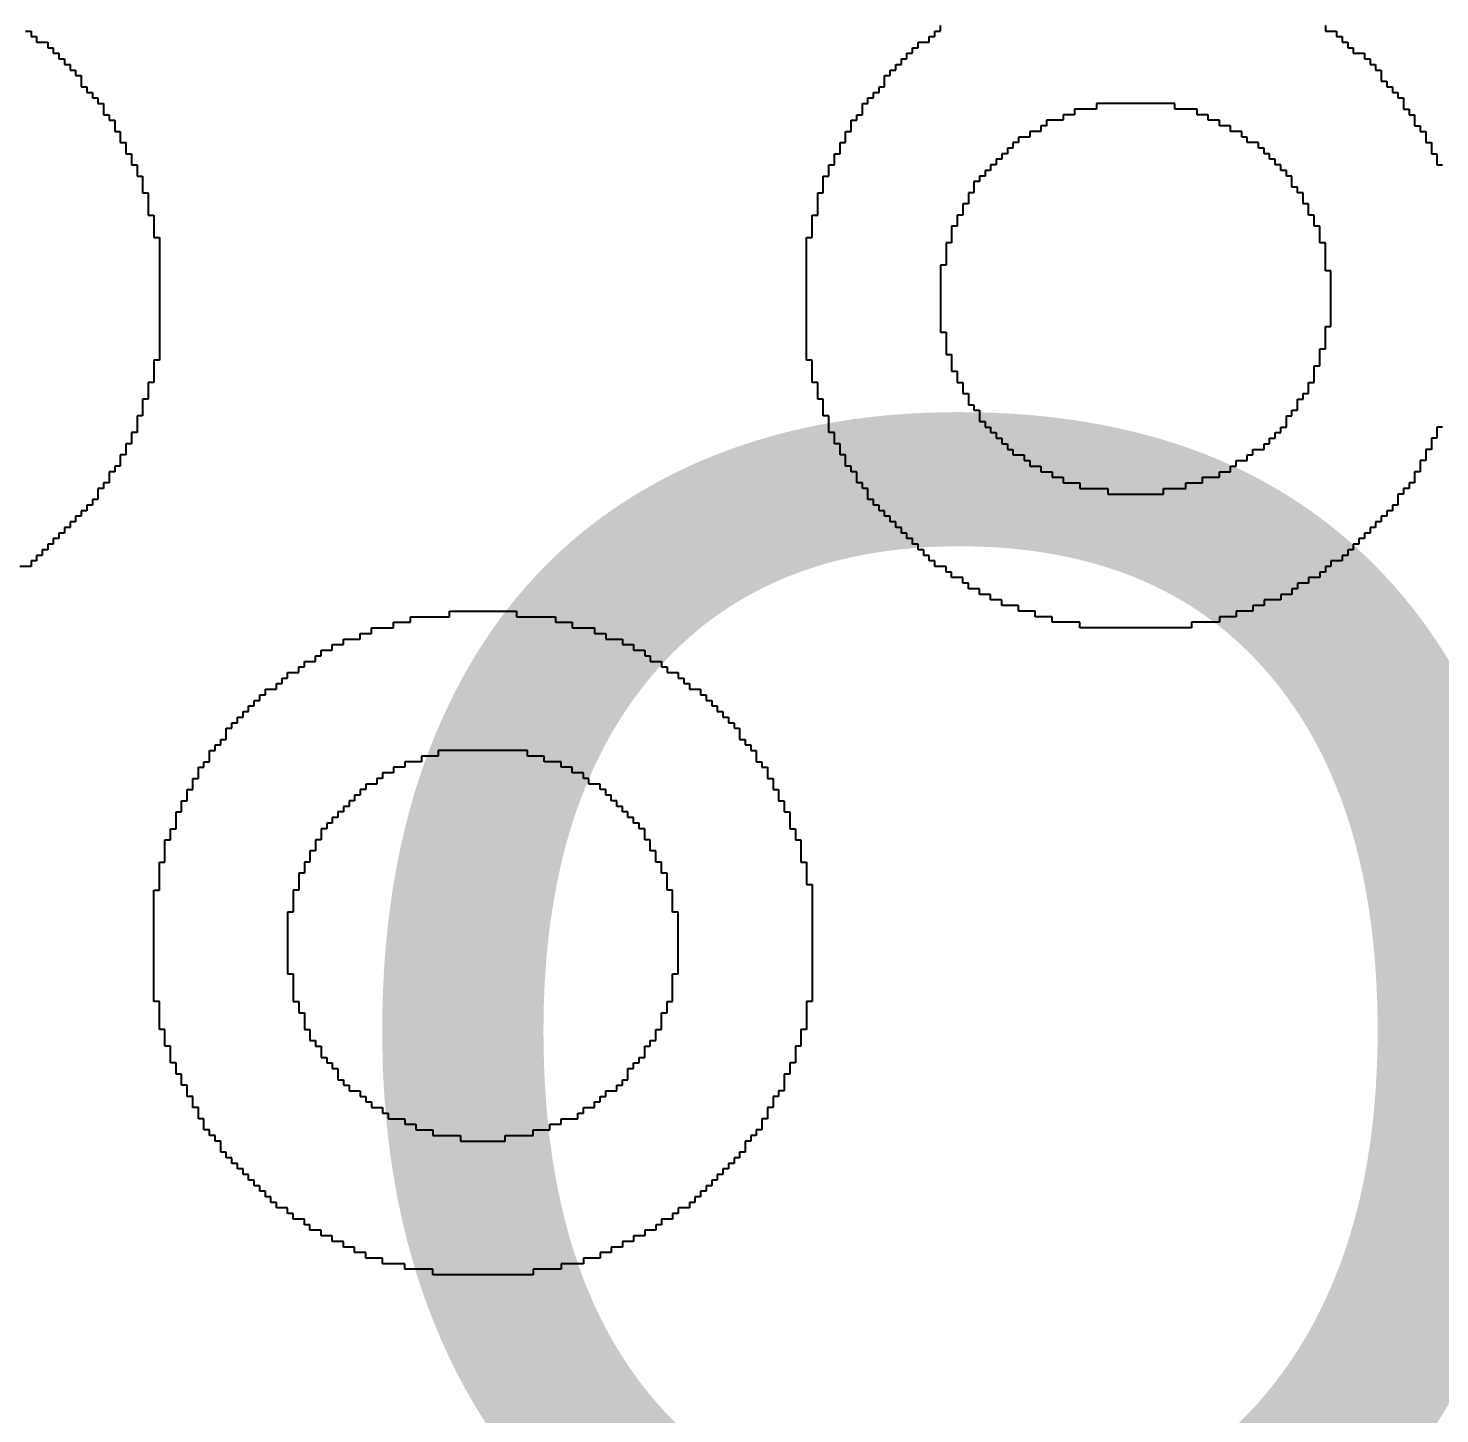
# Model space of a CAD drawing. Header units: millimetres. Extents: x -0.27 to 4.7, y -0.39 to 2.83.
# Drawn here: x 2.25 to 2.29425, y 1.20616 to 1.2496 of the extents above; entities that cross this region are included whole.
import ezdxf

# ---------------------------------------------------------------- set-up
doc = ezdxf.new("R2010")
doc.units = ezdxf.units.MM
doc.header["$MEASUREMENT"] = 0
doc.layers.add('BottomOverlay', color=54, linetype='Continuous')
doc.layers.add('TopOverlay', color=2, linetype='Continuous')
doc.styles.add('Arial', font='', dxfattribs={"height": 0.2})
doc.styles.get('Arial').set_extended_font_data('Arial')

msp = doc.modelspace()

# ---------------------------------------------------------------- linework, layer by layer
at = {"layer": 'TopOverlay'}
for p, q in [((2.278593, 1.249516), (2.278593, 1.249691)), ((2.290662, 1.249691), (2.290662, 1.249516)), ((2.249909, 1.249516), (2.250084, 1.249516)), ((2.250084, 1.249516), (2.250084, 1.249342)), ((2.250084, 1.249342), (2.250259, 1.249342)), ((2.250259, 1.249342), (2.250259, 1.249167)), ((2.278243, 1.249167), (2.278243, 1.249342)), ((2.278243, 1.249342), (2.278418, 1.249342)), ((2.278418, 1.249342), (2.278418, 1.249516)), ((2.278418, 1.249516), (2.278593, 1.249516)), ((2.290662, 1.249516), (2.291011, 1.249516)), ((2.291011, 1.249516), (2.291011, 1.249342)), ((2.291011, 1.249342), (2.291186, 1.249342)), ((2.291186, 1.249342), (2.291186, 1.249167)), ((2.250259, 1.249167), (2.250608, 1.249167)), ((2.250608, 1.249167), (2.250608, 1.248992)), ((2.250608, 1.248992), (2.250783, 1.248992)), ((2.250783, 1.248992), (2.250783, 1.248817)), ((2.250783, 1.248817), (2.250958, 1.248817)), ((2.250958, 1.248817), (2.250958, 1.248642)), ((2.277544, 1.248642), (2.277544, 1.248817)), ((2.277544, 1.248817), (2.277719, 1.248817)), ((2.277719, 1.248817), (2.277719, 1.248992)), ((2.277719, 1.248992), (2.277893, 1.248992)), ((2.277893, 1.248992), (2.277893, 1.249167)), ((2.277893, 1.249167), (2.278243, 1.249167)), ((2.291186, 1.249167), (2.291361, 1.249167)), ((2.291361, 1.249167), (2.291361, 1.248992)), ((2.291361, 1.248992), (2.291536, 1.248992)), ((2.291536, 1.248992), (2.291536, 1.248817)), ((2.291536, 1.248817), (2.291886, 1.248817)), ((2.291886, 1.248817), (2.291886, 1.248642)), ((2.250958, 1.248642), (2.251133, 1.248642)), ((2.251133, 1.248642), (2.251133, 1.248467)), ((2.251133, 1.248467), (2.251308, 1.248467)), ((2.251308, 1.248467), (2.251308, 1.248292)), ((2.277194, 1.248292), (2.277194, 1.248467)), ((2.277194, 1.248467), (2.277369, 1.248467)), ((2.277369, 1.248467), (2.277369, 1.248642)), ((2.277369, 1.248642), (2.277544, 1.248642)), ((2.291886, 1.248642), (2.292061, 1.248642)), ((2.292061, 1.248642), (2.292061, 1.248467)), ((2.292061, 1.248467), (2.292236, 1.248467)), ((2.292236, 1.248467), (2.292236, 1.248292)), ((2.251308, 1.248292), (2.251483, 1.248292)), ((2.251483, 1.248292), (2.251483, 1.248117)), ((2.251483, 1.248117), (2.251658, 1.248117)), ((2.251658, 1.248117), (2.251658, 1.247767)), ((2.276844, 1.247767), (2.276844, 1.248117)), ((2.276844, 1.248117), (2.277019, 1.248117)), ((2.277019, 1.248117), (2.277019, 1.248292)), ((2.277019, 1.248292), (2.277194, 1.248292)), ((2.292236, 1.248292), (2.29241, 1.248292)), ((2.29241, 1.248292), (2.29241, 1.247942)), ((2.29241, 1.247942), (2.292585, 1.247942)), ((2.292585, 1.247942), (2.292585, 1.247767)), ((2.251658, 1.247767), (2.251833, 1.247767)), ((2.251833, 1.247767), (2.251833, 1.247593)), ((2.251833, 1.247593), (2.252008, 1.247593)), ((2.252008, 1.247593), (2.252008, 1.247418)), ((2.276494, 1.247418), (2.276494, 1.247593)), ((2.276494, 1.247593), (2.276669, 1.247593)), ((2.276669, 1.247593), (2.276669, 1.247767)), ((2.276669, 1.247767), (2.276844, 1.247767)), ((2.292585, 1.247767), (2.29276, 1.247767)), ((2.29276, 1.247767), (2.29276, 1.247593)), ((2.29276, 1.247593), (2.292935, 1.247593)), ((2.292935, 1.247593), (2.292935, 1.247418)), ((2.252008, 1.247418), (2.252183, 1.247418)), ((2.252183, 1.247418), (2.252183, 1.247243)), ((2.252183, 1.247243), (2.252358, 1.247243)), ((2.252358, 1.247243), (2.252358, 1.246893)), ((2.276145, 1.246893), (2.276145, 1.247243)), ((2.276145, 1.247243), (2.276319, 1.247243)), ((2.276319, 1.247243), (2.276319, 1.247418)), ((2.276319, 1.247418), (2.276494, 1.247418)), ((2.28349, 1.247068), (2.282791, 1.247068)), ((2.282791, 1.247068), (2.282791, 1.246893)), ((2.285939, 1.247243), (2.28349, 1.247243)), ((2.28349, 1.247243), (2.28349, 1.247068)), ((2.285939, 1.247068), (2.285939, 1.247243)), ((2.286639, 1.247068), (2.285939, 1.247068)), ((2.286639, 1.246893), (2.286639, 1.247068)), ((2.292935, 1.247418), (2.29311, 1.247418)), ((2.29311, 1.247418), (2.29311, 1.247068)), ((2.29311, 1.247068), (2.293285, 1.247068)), ((2.293285, 1.247068), (2.293285, 1.246893)), ((2.252358, 1.246893), (2.252532, 1.246893)), ((2.252532, 1.246893), (2.252532, 1.246718)), ((2.252532, 1.246718), (2.252707, 1.246718)), ((2.252707, 1.246718), (2.252707, 1.246368)), ((2.275795, 1.246368), (2.275795, 1.246718)), ((2.275795, 1.246718), (2.27597, 1.246718)), ((2.27597, 1.246718), (2.27597, 1.246893)), ((2.27597, 1.246893), (2.276145, 1.246893)), ((2.281916, 1.246543), (2.281741, 1.246543)), ((2.281741, 1.246543), (2.281741, 1.246368)), ((2.282441, 1.246718), (2.281916, 1.246718)), ((2.281916, 1.246718), (2.281916, 1.246543)), ((2.282791, 1.246893), (2.282441, 1.246893)), ((2.282441, 1.246893), (2.282441, 1.246718)), ((2.286989, 1.246893), (2.286639, 1.246893)), ((2.286989, 1.246718), (2.286989, 1.246893)), ((2.287338, 1.246718), (2.286989, 1.246718)), ((2.287338, 1.246543), (2.287338, 1.246718)), ((2.287688, 1.246543), (2.287338, 1.246543)), ((2.287688, 1.246368), (2.287688, 1.246543)), ((2.293285, 1.246893), (2.29346, 1.246893)), ((2.29346, 1.246893), (2.29346, 1.246543)), ((2.29346, 1.246543), (2.293635, 1.246543)), ((2.293635, 1.246543), (2.293635, 1.246368)), ((2.252707, 1.246368), (2.252882, 1.246368)), ((2.252882, 1.246368), (2.252882, 1.246018)), ((2.27562, 1.246018), (2.27562, 1.246368)), ((2.27562, 1.246368), (2.275795, 1.246368)), ((2.281392, 1.246193), (2.281042, 1.246193)), ((2.281042, 1.246193), (2.281042, 1.246018)), ((2.281741, 1.246368), (2.281392, 1.246368)), ((2.281392, 1.246368), (2.281392, 1.246193)), ((2.288038, 1.246368), (2.287688, 1.246368)), ((2.288038, 1.246193), (2.288038, 1.246368)), ((2.288213, 1.246193), (2.288038, 1.246193)), ((2.288213, 1.246018), (2.288213, 1.246193)), ((2.293635, 1.246368), (2.29381, 1.246368)), ((2.29381, 1.246368), (2.29381, 1.246018)), ((2.252882, 1.246018), (2.253057, 1.246018)), ((2.253057, 1.246018), (2.253057, 1.245669)), ((2.253057, 1.245669), (2.253232, 1.245669)), ((2.253232, 1.245669), (2.253232, 1.245319)), ((2.27527, 1.245319), (2.27527, 1.245669)), ((2.27527, 1.245669), (2.275445, 1.245669)), ((2.275445, 1.245669), (2.275445, 1.246018)), ((2.275445, 1.246018), (2.27562, 1.246018)), ((2.280692, 1.245669), (2.280517, 1.245669)), ((2.280517, 1.245669), (2.280517, 1.245494)), ((2.280867, 1.245844), (2.280692, 1.245844)), ((2.280692, 1.245844), (2.280692, 1.245669)), ((2.281042, 1.246018), (2.280867, 1.246018)), ((2.280867, 1.246018), (2.280867, 1.245844)), ((2.288563, 1.246018), (2.288213, 1.246018)), ((2.288563, 1.245844), (2.288563, 1.246018)), ((2.288737, 1.245844), (2.288563, 1.245844)), ((2.288737, 1.245669), (2.288737, 1.245844)), ((2.288912, 1.245669), (2.288737, 1.245669)), ((2.288912, 1.245494), (2.288912, 1.245669)), ((2.29381, 1.246018), (2.293985, 1.246018)), ((2.293985, 1.246018), (2.293985, 1.245669)), ((2.293985, 1.245669), (2.29416, 1.245669)), ((2.29416, 1.245669), (2.29416, 1.245319)), ((2.253232, 1.245319), (2.253407, 1.245319)), ((2.253407, 1.245319), (2.253407, 1.244969)), ((2.275095, 1.244969), (2.275095, 1.245319)), ((2.275095, 1.245319), (2.27527, 1.245319)), ((2.280342, 1.245319), (2.280167, 1.245319)), ((2.280167, 1.245319), (2.280167, 1.245144)), ((2.280517, 1.245494), (2.280342, 1.245494)), ((2.280342, 1.245494), (2.280342, 1.245319)), ((2.289087, 1.245494), (2.288912, 1.245494)), ((2.289087, 1.245319), (2.289087, 1.245494)), ((2.289262, 1.245319), (2.289087, 1.245319)), ((2.289262, 1.245144), (2.289262, 1.245319)), ((2.29416, 1.245319), (2.294335, 1.245319)), ((2.253407, 1.244969), (2.253582, 1.244969)), ((2.253582, 1.244969), (2.253582, 1.244444)), ((2.27492, 1.244444), (2.27492, 1.244969)), ((2.27492, 1.244969), (2.275095, 1.244969)), ((2.279817, 1.244794), (2.279643, 1.244794)), ((2.279643, 1.244794), (2.279643, 1.244444)), ((2.279992, 1.244969), (2.279817, 1.244969)), ((2.279817, 1.244969), (2.279817, 1.244794)), ((2.280167, 1.245144), (2.279992, 1.245144)), ((2.279992, 1.245144), (2.279992, 1.244969)), ((2.289437, 1.245144), (2.289262, 1.245144)), ((2.289437, 1.244969), (2.289437, 1.245144)), ((2.289612, 1.244969), (2.289437, 1.244969)), ((2.289612, 1.244619), (2.289612, 1.244969)), ((2.253582, 1.244444), (2.253757, 1.244444)), ((2.253757, 1.244444), (2.253757, 1.243745)), ((2.274745, 1.243745), (2.274745, 1.244444)), ((2.274745, 1.244444), (2.27492, 1.244444)), ((2.279643, 1.244444), (2.279468, 1.244444)), ((2.279468, 1.244444), (2.279468, 1.244095)), ((2.289787, 1.244619), (2.289612, 1.244619)), ((2.289787, 1.244444), (2.289787, 1.244619)), ((2.289962, 1.244444), (2.289787, 1.244444)), ((2.289962, 1.244095), (2.289962, 1.244444)), ((2.279468, 1.244095), (2.279293, 1.244095)), ((2.279293, 1.244095), (2.279293, 1.243745)), ((2.290137, 1.244095), (2.289962, 1.244095)), ((2.290137, 1.243745), (2.290137, 1.244095)), ((2.253757, 1.243745), (2.253932, 1.243745)), ((2.253932, 1.243745), (2.253932, 1.243045)), ((2.27457, 1.243045), (2.27457, 1.243745)), ((2.27457, 1.243745), (2.274745, 1.243745)), ((2.279293, 1.243745), (2.279118, 1.243745)), ((2.279118, 1.243745), (2.279118, 1.243395)), ((2.290312, 1.243745), (2.290137, 1.243745)), ((2.290312, 1.243395), (2.290312, 1.243745)), ((2.253932, 1.243045), (2.254107, 1.243045)), ((2.254107, 1.243045), (2.254107, 1.239197)), ((2.274395, 1.239197), (2.274395, 1.243045)), ((2.274395, 1.243045), (2.27457, 1.243045)), ((2.279118, 1.243395), (2.278943, 1.243395)), ((2.278943, 1.243395), (2.278943, 1.24287)), ((2.290487, 1.243395), (2.290312, 1.243395)), ((2.290487, 1.24322), (2.290487, 1.243395)), ((2.290487, 1.24287), (2.290487, 1.24322)), ((2.278943, 1.24287), (2.278768, 1.24287)), ((2.278768, 1.24287), (2.278768, 1.242171)), ((2.290662, 1.24287), (2.290487, 1.24287)), ((2.290662, 1.241996), (2.290662, 1.24287)), ((2.278768, 1.242171), (2.278593, 1.242171)), ((2.278593, 1.242171), (2.278593, 1.240072)), ((2.290836, 1.241996), (2.290662, 1.241996)), ((2.290836, 1.240247), (2.290836, 1.241996)), ((2.278593, 1.240072), (2.278768, 1.240072)), ((2.278768, 1.240072), (2.278768, 1.239372)), ((2.290662, 1.239547), (2.290662, 1.240247)), ((2.290662, 1.240247), (2.290836, 1.240247)), ((2.290487, 1.239022), (2.290487, 1.239547)), ((2.290487, 1.239547), (2.290662, 1.239547)), ((2.254107, 1.239197), (2.253932, 1.239197)), ((2.253932, 1.239197), (2.253932, 1.238498)), ((2.27457, 1.239197), (2.274395, 1.239197)), ((2.27457, 1.238498), (2.27457, 1.239197)), ((2.278768, 1.239372), (2.278943, 1.239372)), ((2.278943, 1.239372), (2.278943, 1.238847)), ((2.290312, 1.238498), (2.290312, 1.239022)), ((2.290312, 1.239022), (2.290487, 1.239022)), ((2.278943, 1.238847), (2.279118, 1.238847)), ((2.279118, 1.238847), (2.279118, 1.238498)), ((2.253932, 1.238498), (2.253757, 1.238498)), ((2.253757, 1.238498), (2.253757, 1.237973)), ((2.274745, 1.238498), (2.27457, 1.238498)), ((2.274745, 1.237973), (2.274745, 1.238498)), ((2.279118, 1.238498), (2.279293, 1.238498)), ((2.279293, 1.238498), (2.279293, 1.238148)), ((2.279293, 1.238148), (2.279468, 1.238148)), ((2.279468, 1.238148), (2.279468, 1.237798)), ((2.289962, 1.237973), (2.289962, 1.238148)), ((2.289962, 1.238148), (2.290137, 1.238148)), ((2.290137, 1.238148), (2.290137, 1.238498)), ((2.290137, 1.238498), (2.290312, 1.238498)), ((2.253757, 1.237973), (2.253582, 1.237973)), ((2.253582, 1.237973), (2.253582, 1.237448)), ((2.27492, 1.237973), (2.274745, 1.237973)), ((2.27492, 1.237448), (2.27492, 1.237973)), ((2.279468, 1.237798), (2.279643, 1.237798)), ((2.279643, 1.237798), (2.279643, 1.237623)), ((2.289787, 1.237623), (2.289787, 1.237973)), ((2.289787, 1.237973), (2.289962, 1.237973)), ((2.253582, 1.237448), (2.253407, 1.237448)), ((2.253407, 1.237448), (2.253407, 1.236923)), ((2.275095, 1.237448), (2.27492, 1.237448)), ((2.275095, 1.236923), (2.275095, 1.237448)), ((2.279643, 1.237623), (2.279817, 1.237623)), ((2.279817, 1.237623), (2.279817, 1.237273)), ((2.279817, 1.237273), (2.279992, 1.237273)), ((2.279992, 1.237273), (2.279992, 1.237098)), ((2.289437, 1.237098), (2.289437, 1.237448)), ((2.289437, 1.237448), (2.289612, 1.237448)), ((2.289612, 1.237448), (2.289612, 1.237623)), ((2.289612, 1.237623), (2.289787, 1.237623)), ((2.253407, 1.236923), (2.253232, 1.236923)), ((2.253232, 1.236923), (2.253232, 1.236574)), ((2.27527, 1.236923), (2.275095, 1.236923)), ((2.27527, 1.236574), (2.27527, 1.236923)), ((2.279992, 1.237098), (2.280167, 1.237098)), ((2.280167, 1.237098), (2.280167, 1.236923)), ((2.280167, 1.236923), (2.280342, 1.236923)), ((2.280342, 1.236923), (2.280342, 1.236749)), ((2.289087, 1.236749), (2.289087, 1.236923)), ((2.289087, 1.236923), (2.289262, 1.236923)), ((2.289262, 1.236923), (2.289262, 1.237098)), ((2.289262, 1.237098), (2.289437, 1.237098)), ((2.294335, 1.237098), (2.29416, 1.237098)), ((2.29416, 1.237098), (2.29416, 1.236749)), ((2.253232, 1.236574), (2.253057, 1.236574)), ((2.253057, 1.236574), (2.253057, 1.236224)), ((2.275445, 1.236574), (2.27527, 1.236574)), ((2.275445, 1.236224), (2.275445, 1.236574)), ((2.280342, 1.236749), (2.280517, 1.236749)), ((2.280517, 1.236749), (2.280517, 1.236574)), ((2.280517, 1.236574), (2.280692, 1.236574)), ((2.280692, 1.236574), (2.280692, 1.236399)), ((2.280692, 1.236399), (2.280867, 1.236399)), ((2.280867, 1.236399), (2.280867, 1.236224)), ((2.288388, 1.236224), (2.288388, 1.236399)), ((2.288388, 1.236399), (2.288737, 1.236399)), ((2.288737, 1.236399), (2.288737, 1.236574)), ((2.288737, 1.236574), (2.288912, 1.236574)), ((2.288912, 1.236574), (2.288912, 1.236749)), ((2.288912, 1.236749), (2.289087, 1.236749)), ((2.293985, 1.236399), (2.29381, 1.236399)), ((2.29381, 1.236399), (2.29381, 1.236049)), ((2.29416, 1.236749), (2.293985, 1.236749)), ((2.293985, 1.236749), (2.293985, 1.236399)), ((2.253057, 1.236224), (2.252882, 1.236224)), ((2.252882, 1.236224), (2.252882, 1.235874)), ((2.27562, 1.236224), (2.275445, 1.236224)), ((2.27562, 1.235874), (2.27562, 1.236224)), ((2.280867, 1.236224), (2.281217, 1.236224)), ((2.281217, 1.236224), (2.281217, 1.236049)), ((2.281217, 1.236049), (2.281392, 1.236049)), ((2.281392, 1.236049), (2.281392, 1.235874)), ((2.287863, 1.235874), (2.287863, 1.236049)), ((2.287863, 1.236049), (2.288213, 1.236049)), ((2.288213, 1.236049), (2.288213, 1.236224)), ((2.288213, 1.236224), (2.288388, 1.236224)), ((2.29381, 1.236049), (2.293635, 1.236049)), ((2.293635, 1.236049), (2.293635, 1.235699)), ((2.252707, 1.235699), (2.252532, 1.235699)), ((2.252532, 1.235699), (2.252532, 1.235349)), ((2.252882, 1.235874), (2.252707, 1.235874)), ((2.252707, 1.235874), (2.252707, 1.235699)), ((2.275795, 1.235874), (2.27562, 1.235874)), ((2.275795, 1.235699), (2.275795, 1.235874)), ((2.27597, 1.235699), (2.275795, 1.235699)), ((2.27597, 1.235349), (2.27597, 1.235699)), ((2.281392, 1.235874), (2.281741, 1.235874)), ((2.281741, 1.235874), (2.281741, 1.235699)), ((2.281741, 1.235699), (2.282091, 1.235699)), ((2.282091, 1.235699), (2.282091, 1.235524)), ((2.282091, 1.235524), (2.282441, 1.235524)), ((2.282441, 1.235524), (2.282441, 1.235349)), ((2.286814, 1.235349), (2.286814, 1.235524)), ((2.286814, 1.235524), (2.287338, 1.235524)), ((2.287338, 1.235524), (2.287338, 1.235699)), ((2.287338, 1.235699), (2.287688, 1.235699)), ((2.287688, 1.235699), (2.287688, 1.235874)), ((2.287688, 1.235874), (2.287863, 1.235874)), ((2.293635, 1.235699), (2.29346, 1.235699)), ((2.29346, 1.235699), (2.29346, 1.235349)), ((2.252358, 1.235174), (2.252183, 1.235174)), ((2.252183, 1.235174), (2.252183, 1.234824)), ((2.252532, 1.235349), (2.252358, 1.235349)), ((2.252358, 1.235349), (2.252358, 1.235174)), ((2.276145, 1.235349), (2.27597, 1.235349)), ((2.276145, 1.235174), (2.276145, 1.235349)), ((2.276319, 1.235174), (2.276145, 1.235174)), ((2.276319, 1.234824), (2.276319, 1.235174)), ((2.282441, 1.235349), (2.282966, 1.235349)), ((2.282966, 1.235349), (2.282966, 1.235174)), ((2.282966, 1.235174), (2.28384, 1.235174)), ((2.28384, 1.235174), (2.28384, 1.234999)), ((2.285589, 1.234999), (2.285589, 1.235174)), ((2.285589, 1.235174), (2.286289, 1.235174)), ((2.286289, 1.235174), (2.286289, 1.235349)), ((2.286289, 1.235349), (2.286814, 1.235349)), ((2.293285, 1.235174), (2.29311, 1.235174)), ((2.29311, 1.235174), (2.29311, 1.234999)), ((2.29346, 1.235349), (2.293285, 1.235349)), ((2.293285, 1.235349), (2.293285, 1.235174)), ((2.252008, 1.23465), (2.251833, 1.23465)), ((2.251833, 1.23465), (2.251833, 1.234475)), ((2.252183, 1.234824), (2.252008, 1.234824)), ((2.252008, 1.234824), (2.252008, 1.23465)), ((2.276494, 1.234824), (2.276319, 1.234824)), ((2.276494, 1.23465), (2.276494, 1.234824)), ((2.276669, 1.23465), (2.276494, 1.23465)), ((2.276669, 1.234475), (2.276669, 1.23465)), ((2.28384, 1.234999), (2.285589, 1.234999)), ((2.292935, 1.23465), (2.29276, 1.23465)), ((2.29276, 1.23465), (2.29276, 1.234475)), ((2.29311, 1.234999), (2.292935, 1.234999)), ((2.292935, 1.234999), (2.292935, 1.23465)), ((2.251658, 1.2343), (2.251483, 1.2343)), ((2.251483, 1.2343), (2.251483, 1.234125)), ((2.251833, 1.234475), (2.251658, 1.234475)), ((2.251658, 1.234475), (2.251658, 1.2343)), ((2.276844, 1.234475), (2.276669, 1.234475)), ((2.276844, 1.2343), (2.276844, 1.234475)), ((2.277019, 1.2343), (2.276844, 1.2343)), ((2.277019, 1.234125), (2.277019, 1.2343)), ((2.292585, 1.2343), (2.29241, 1.2343)), ((2.29241, 1.2343), (2.29241, 1.234125)), ((2.29276, 1.234475), (2.292585, 1.234475)), ((2.292585, 1.234475), (2.292585, 1.2343)), ((2.251133, 1.233775), (2.250958, 1.233775)), ((2.250958, 1.233775), (2.250958, 1.2336)), ((2.251308, 1.23395), (2.251133, 1.23395)), ((2.251133, 1.23395), (2.251133, 1.233775)), ((2.251483, 1.234125), (2.251308, 1.234125)), ((2.251308, 1.234125), (2.251308, 1.23395)), ((2.277194, 1.234125), (2.277019, 1.234125)), ((2.277194, 1.23395), (2.277194, 1.234125)), ((2.277369, 1.23395), (2.277194, 1.23395)), ((2.277369, 1.233775), (2.277369, 1.23395)), ((2.277544, 1.233775), (2.277369, 1.233775)), ((2.277544, 1.2336), (2.277544, 1.233775)), ((2.292061, 1.233775), (2.291886, 1.233775)), ((2.291886, 1.233775), (2.291886, 1.2336)), ((2.292236, 1.23395), (2.292061, 1.23395)), ((2.292061, 1.23395), (2.292061, 1.233775)), ((2.29241, 1.234125), (2.292236, 1.234125)), ((2.292236, 1.234125), (2.292236, 1.23395)), ((2.250783, 1.233425), (2.250608, 1.233425)), ((2.250608, 1.233425), (2.250608, 1.23325)), ((2.250958, 1.2336), (2.250783, 1.2336)), ((2.250783, 1.2336), (2.250783, 1.233425)), ((2.277719, 1.2336), (2.277544, 1.2336)), ((2.277719, 1.233425), (2.277719, 1.2336)), ((2.277893, 1.233425), (2.277719, 1.233425)), ((2.277893, 1.23325), (2.277893, 1.233425)), ((2.291711, 1.233425), (2.291536, 1.233425)), ((2.291536, 1.233425), (2.291536, 1.23325)), ((2.291886, 1.2336), (2.291711, 1.2336)), ((2.291711, 1.2336), (2.291711, 1.233425)), ((2.250259, 1.232901), (2.250084, 1.232901)), ((2.250084, 1.232901), (2.250084, 1.232726)), ((2.250434, 1.233075), (2.250259, 1.233075)), ((2.250259, 1.233075), (2.250259, 1.232901)), ((2.250608, 1.23325), (2.250434, 1.23325)), ((2.250434, 1.23325), (2.250434, 1.233075)), ((2.278068, 1.23325), (2.277893, 1.23325)), ((2.278068, 1.233075), (2.278068, 1.23325)), ((2.278243, 1.233075), (2.278068, 1.233075)), ((2.278243, 1.232901), (2.278243, 1.233075)), ((2.278418, 1.232901), (2.278243, 1.232901)), ((2.278418, 1.232726), (2.278418, 1.232901)), ((2.291186, 1.232901), (2.290836, 1.232901)), ((2.290836, 1.232901), (2.290836, 1.232726)), ((2.291361, 1.233075), (2.291186, 1.233075)), ((2.291186, 1.233075), (2.291186, 1.232901)), ((2.291536, 1.23325), (2.291361, 1.23325)), ((2.291361, 1.23325), (2.291361, 1.233075)), ((2.250084, 1.232726), (2.249734, 1.232726)), ((2.278768, 1.232726), (2.278418, 1.232726)), ((2.278768, 1.232551), (2.278768, 1.232726)), ((2.278943, 1.232551), (2.278768, 1.232551)), ((2.278943, 1.232376), (2.278943, 1.232551)), ((2.290662, 1.232551), (2.290487, 1.232551)), ((2.290487, 1.232551), (2.290487, 1.232376)), ((2.290836, 1.232726), (2.290662, 1.232726)), ((2.290662, 1.232726), (2.290662, 1.232551)), ((2.279293, 1.232376), (2.278943, 1.232376)), ((2.279293, 1.232201), (2.279293, 1.232376)), ((2.279468, 1.232201), (2.279293, 1.232201)), ((2.279468, 1.232026), (2.279468, 1.232201)), ((2.279817, 1.232026), (2.279468, 1.232026)), ((2.279817, 1.231851), (2.279817, 1.232026)), ((2.289787, 1.232026), (2.289612, 1.232026)), ((2.289612, 1.232026), (2.289612, 1.231851)), ((2.290137, 1.232201), (2.289787, 1.232201)), ((2.289787, 1.232201), (2.289787, 1.232026)), ((2.290487, 1.232376), (2.290137, 1.232376)), ((2.290137, 1.232376), (2.290137, 1.232201)), ((2.280167, 1.231851), (2.279817, 1.231851)), ((2.280167, 1.231676), (2.280167, 1.231851)), ((2.280517, 1.231676), (2.280167, 1.231676)), ((2.280517, 1.231501), (2.280517, 1.231676)), ((2.281042, 1.231501), (2.280517, 1.231501)), ((2.281042, 1.231326), (2.281042, 1.231501)), ((2.288737, 1.231501), (2.288388, 1.231501)), ((2.288388, 1.231501), (2.288388, 1.231326)), ((2.289262, 1.231676), (2.288737, 1.231676)), ((2.288737, 1.231676), (2.288737, 1.231501)), ((2.289612, 1.231851), (2.289262, 1.231851)), ((2.289262, 1.231851), (2.289262, 1.231676)), ((2.261977, 1.230977), (2.261977, 1.231152)), ((2.261977, 1.231152), (2.263202, 1.231152)), ((2.263202, 1.231152), (2.263202, 1.231326)), ((2.263202, 1.231326), (2.2653, 1.231326)), ((2.2653, 1.231326), (2.2653, 1.231152)), ((2.2653, 1.231152), (2.266525, 1.231152)), ((2.266525, 1.231152), (2.266525, 1.230977)), ((2.281566, 1.231326), (2.281042, 1.231326)), ((2.281566, 1.231152), (2.281566, 1.231326)), ((2.282091, 1.231152), (2.281566, 1.231152)), ((2.282091, 1.230977), (2.282091, 1.231152)), ((2.287863, 1.231152), (2.287338, 1.231152)), ((2.287338, 1.231152), (2.287338, 1.230977)), ((2.288388, 1.231326), (2.287863, 1.231326)), ((2.287863, 1.231326), (2.287863, 1.231152)), ((2.260403, 1.230452), (2.260403, 1.230627)), ((2.260403, 1.230627), (2.260753, 1.230627)), ((2.260753, 1.230627), (2.260753, 1.230802)), ((2.260753, 1.230802), (2.261452, 1.230802)), ((2.261452, 1.230802), (2.261452, 1.230977)), ((2.261452, 1.230977), (2.261977, 1.230977)), ((2.266525, 1.230977), (2.26705, 1.230977)), ((2.26705, 1.230977), (2.26705, 1.230802)), ((2.26705, 1.230802), (2.267749, 1.230802)), ((2.267749, 1.230802), (2.267749, 1.230627)), ((2.267749, 1.230627), (2.268099, 1.230627)), ((2.268099, 1.230627), (2.268099, 1.230452)), ((2.282966, 1.230977), (2.282091, 1.230977)), ((2.282966, 1.230802), (2.282966, 1.230977)), ((2.286464, 1.230802), (2.282966, 1.230802)), ((2.287338, 1.230977), (2.286464, 1.230977)), ((2.286464, 1.230977), (2.286464, 1.230802)), ((2.259529, 1.230102), (2.259529, 1.230277)), ((2.259529, 1.230277), (2.259878, 1.230277)), ((2.259878, 1.230277), (2.259878, 1.230452)), ((2.259878, 1.230452), (2.260403, 1.230452)), ((2.268099, 1.230452), (2.268624, 1.230452)), ((2.268624, 1.230452), (2.268624, 1.230277)), ((2.268624, 1.230277), (2.268973, 1.230277)), ((2.268973, 1.230277), (2.268973, 1.230102)), ((2.258654, 1.229577), (2.258654, 1.229752)), ((2.258654, 1.229752), (2.259004, 1.229752)), ((2.259004, 1.229752), (2.259004, 1.229927)), ((2.259004, 1.229927), (2.259179, 1.229927)), ((2.259179, 1.229927), (2.259179, 1.230102)), ((2.259179, 1.230102), (2.259529, 1.230102)), ((2.268973, 1.230102), (2.269323, 1.230102)), ((2.269323, 1.230102), (2.269323, 1.229927)), ((2.269323, 1.229927), (2.269498, 1.229927)), ((2.269498, 1.229927), (2.269498, 1.229752)), ((2.269498, 1.229752), (2.269848, 1.229752)), ((2.269848, 1.229752), (2.269848, 1.229577)), ((2.258129, 1.229228), (2.258129, 1.229402)), ((2.258129, 1.229402), (2.258479, 1.229402)), ((2.258479, 1.229402), (2.258479, 1.229577)), ((2.258479, 1.229577), (2.258654, 1.229577)), ((2.269848, 1.229577), (2.270023, 1.229577)), ((2.270023, 1.229577), (2.270023, 1.229402)), ((2.270023, 1.229402), (2.270373, 1.229402)), ((2.270373, 1.229402), (2.270373, 1.229228)), ((2.25743, 1.228703), (2.25743, 1.228878)), ((2.25743, 1.228878), (2.25778, 1.228878)), ((2.25778, 1.228878), (2.25778, 1.229053)), ((2.25778, 1.229053), (2.257954, 1.229053)), ((2.257954, 1.229053), (2.257954, 1.229228)), ((2.257954, 1.229228), (2.258129, 1.229228)), ((2.270373, 1.229228), (2.270548, 1.229228)), ((2.270548, 1.229228), (2.270548, 1.229053)), ((2.270548, 1.229053), (2.270722, 1.229053)), ((2.270722, 1.229053), (2.270722, 1.228878)), ((2.270722, 1.228878), (2.271072, 1.228878)), ((2.271072, 1.228878), (2.271072, 1.228703)), ((2.25708, 1.228353), (2.25708, 1.228528)), ((2.25708, 1.228528), (2.257255, 1.228528)), ((2.257255, 1.228528), (2.257255, 1.228703)), ((2.257255, 1.228703), (2.25743, 1.228703)), ((2.271072, 1.228703), (2.271247, 1.228703)), ((2.271247, 1.228703), (2.271247, 1.228528)), ((2.271247, 1.228528), (2.271422, 1.228528)), ((2.271422, 1.228528), (2.271422, 1.228353)), ((2.256555, 1.227828), (2.256555, 1.228003)), ((2.256555, 1.228003), (2.25673, 1.228003)), ((2.25673, 1.228003), (2.25673, 1.228178)), ((2.25673, 1.228178), (2.256905, 1.228178)), ((2.256905, 1.228178), (2.256905, 1.228353)), ((2.256905, 1.228353), (2.25708, 1.228353)), ((2.271422, 1.228353), (2.271597, 1.228353)), ((2.271597, 1.228353), (2.271597, 1.228178)), ((2.271597, 1.228178), (2.271772, 1.228178)), ((2.271772, 1.228178), (2.271772, 1.228003)), ((2.271772, 1.228003), (2.271947, 1.228003)), ((2.271947, 1.228003), (2.271947, 1.227828)), ((2.256205, 1.227304), (2.256205, 1.227653)), ((2.256205, 1.227653), (2.25638, 1.227653)), ((2.25638, 1.227653), (2.25638, 1.227828)), ((2.25638, 1.227828), (2.256555, 1.227828)), ((2.271947, 1.227828), (2.272122, 1.227828)), ((2.272122, 1.227828), (2.272122, 1.227653)), ((2.272122, 1.227653), (2.272297, 1.227653)), ((2.272297, 1.227653), (2.272297, 1.227304)), ((2.255856, 1.226954), (2.255856, 1.227129)), ((2.255856, 1.227129), (2.256031, 1.227129)), ((2.256031, 1.227129), (2.256031, 1.227304)), ((2.256031, 1.227304), (2.256205, 1.227304)), ((2.272297, 1.227304), (2.272471, 1.227304)), ((2.272471, 1.227304), (2.272471, 1.227129)), ((2.272471, 1.227129), (2.272646, 1.227129)), ((2.272646, 1.227129), (2.272646, 1.226954)), ((2.255681, 1.226604), (2.255681, 1.226954)), ((2.255681, 1.226954), (2.255856, 1.226954)), ((2.262852, 1.226779), (2.262327, 1.226779)), ((2.262327, 1.226779), (2.262327, 1.226604)), ((2.26565, 1.226954), (2.262852, 1.226954)), ((2.262852, 1.226954), (2.262852, 1.226779)), ((2.26565, 1.226779), (2.26565, 1.226954)), ((2.266175, 1.226779), (2.26565, 1.226779)), ((2.266175, 1.226604), (2.266175, 1.226779)), ((2.272646, 1.226954), (2.272821, 1.226954)), ((2.272821, 1.226954), (2.272821, 1.226604)), ((2.255331, 1.226079), (2.255331, 1.226429)), ((2.255331, 1.226429), (2.255506, 1.226429)), ((2.255506, 1.226429), (2.255506, 1.226604)), ((2.255506, 1.226604), (2.255681, 1.226604)), ((2.261452, 1.226254), (2.261103, 1.226254)), ((2.261103, 1.226254), (2.261103, 1.226079)), ((2.261802, 1.226429), (2.261452, 1.226429)), ((2.261452, 1.226429), (2.261452, 1.226254)), ((2.262327, 1.226604), (2.261802, 1.226604)), ((2.261802, 1.226604), (2.261802, 1.226429)), ((2.2667, 1.226604), (2.266175, 1.226604)), ((2.2667, 1.226429), (2.2667, 1.226604)), ((2.26705, 1.226429), (2.2667, 1.226429)), ((2.26705, 1.226254), (2.26705, 1.226429)), ((2.267399, 1.226254), (2.26705, 1.226254)), ((2.267399, 1.226079), (2.267399, 1.226254)), ((2.272821, 1.226604), (2.272996, 1.226604)), ((2.272996, 1.226604), (2.272996, 1.226429)), ((2.272996, 1.226429), (2.273171, 1.226429)), ((2.273171, 1.226429), (2.273171, 1.226079)), ((2.255156, 1.225729), (2.255156, 1.226079)), ((2.255156, 1.226079), (2.255331, 1.226079)), ((2.260928, 1.225904), (2.260578, 1.225904)), ((2.260578, 1.225904), (2.260578, 1.225729)), ((2.261103, 1.226079), (2.260928, 1.226079)), ((2.260928, 1.226079), (2.260928, 1.225904)), ((2.267574, 1.226079), (2.267399, 1.226079)), ((2.267574, 1.225904), (2.267574, 1.226079)), ((2.267924, 1.225904), (2.267574, 1.225904)), ((2.267924, 1.225729), (2.267924, 1.225904)), ((2.273171, 1.226079), (2.273346, 1.226079)), ((2.273346, 1.226079), (2.273346, 1.225729)), ((2.254806, 1.22503), (2.254806, 1.22538)), ((2.254806, 1.22538), (2.254981, 1.22538)), ((2.254981, 1.22538), (2.254981, 1.225729)), ((2.254981, 1.225729), (2.255156, 1.225729)), ((2.260228, 1.22538), (2.260053, 1.22538)), ((2.260053, 1.22538), (2.260053, 1.225205)), ((2.260403, 1.225555), (2.260228, 1.225555)), ((2.260228, 1.225555), (2.260228, 1.22538)), ((2.260578, 1.225729), (2.260403, 1.225729)), ((2.260403, 1.225729), (2.260403, 1.225555)), ((2.268099, 1.225729), (2.267924, 1.225729)), ((2.268099, 1.225555), (2.268099, 1.225729)), ((2.268274, 1.225555), (2.268099, 1.225555)), ((2.268274, 1.22538), (2.268274, 1.225555)), ((2.268449, 1.22538), (2.268274, 1.22538)), ((2.268449, 1.225205), (2.268449, 1.22538)), ((2.273346, 1.225729), (2.273521, 1.225729)), ((2.273521, 1.225729), (2.273521, 1.22538)), ((2.273521, 1.22538), (2.273696, 1.22538)), ((2.273696, 1.22538), (2.273696, 1.22503)), ((2.254631, 1.224505), (2.254631, 1.22503)), ((2.254631, 1.22503), (2.254806, 1.22503)), ((2.259878, 1.22503), (2.259704, 1.22503)), ((2.259704, 1.22503), (2.259704, 1.224855)), ((2.260053, 1.225205), (2.259878, 1.225205)), ((2.259878, 1.225205), (2.259878, 1.22503)), ((2.268624, 1.225205), (2.268449, 1.225205)), ((2.268624, 1.22503), (2.268624, 1.225205)), ((2.268798, 1.22503), (2.268624, 1.22503)), ((2.268798, 1.224855), (2.268798, 1.22503)), ((2.273696, 1.22503), (2.273871, 1.22503)), ((2.273871, 1.22503), (2.273871, 1.224505)), ((2.254456, 1.224155), (2.254456, 1.224505)), ((2.254456, 1.224505), (2.254631, 1.224505)), ((2.259354, 1.224505), (2.259179, 1.224505)), ((2.259179, 1.224505), (2.259179, 1.224155)), ((2.259529, 1.22468), (2.259354, 1.22468)), ((2.259354, 1.22468), (2.259354, 1.224505)), ((2.259704, 1.224855), (2.259529, 1.224855)), ((2.259529, 1.224855), (2.259529, 1.22468)), ((2.268973, 1.224855), (2.268798, 1.224855)), ((2.268973, 1.22468), (2.268973, 1.224855)), ((2.269148, 1.22468), (2.268973, 1.22468)), ((2.269148, 1.224505), (2.269148, 1.22468)), ((2.269323, 1.224505), (2.269148, 1.224505)), ((2.269323, 1.224155), (2.269323, 1.224505)), ((2.273871, 1.224505), (2.274046, 1.224505)), ((2.274046, 1.224505), (2.274046, 1.224155)), ((2.254281, 1.223456), (2.254281, 1.224155)), ((2.254281, 1.224155), (2.254456, 1.224155)), ((2.259179, 1.224155), (2.259004, 1.224155)), ((2.259004, 1.224155), (2.259004, 1.223806)), ((2.269498, 1.224155), (2.269323, 1.224155)), ((2.269498, 1.223806), (2.269498, 1.224155)), ((2.274046, 1.224155), (2.274221, 1.224155)), ((2.274221, 1.224155), (2.274221, 1.223456)), ((2.259004, 1.223806), (2.258829, 1.223806)), ((2.258829, 1.223806), (2.258829, 1.223456)), ((2.269673, 1.223806), (2.269498, 1.223806)), ((2.269673, 1.223631), (2.269673, 1.223806)), ((2.269673, 1.223456), (2.269673, 1.223631)), ((2.254107, 1.222581), (2.254107, 1.223456)), ((2.254107, 1.223456), (2.254281, 1.223456)), ((2.258654, 1.223106), (2.258479, 1.223106)), ((2.258479, 1.223106), (2.258479, 1.222581)), ((2.258829, 1.223456), (2.258654, 1.223456)), ((2.258654, 1.223456), (2.258654, 1.223106)), ((2.269848, 1.223456), (2.269673, 1.223456)), ((2.269848, 1.223106), (2.269848, 1.223456)), ((2.270023, 1.223106), (2.269848, 1.223106)), ((2.270023, 1.222581), (2.270023, 1.223106)), ((2.274221, 1.223456), (2.274395, 1.223456)), ((2.274395, 1.223456), (2.274395, 1.222756)), ((2.274395, 1.222756), (2.27457, 1.222756)), ((2.27457, 1.222756), (2.27457, 1.219083)), ((2.253932, 1.219083), (2.253932, 1.222581)), ((2.253932, 1.222581), (2.254107, 1.222581)), ((2.258479, 1.222581), (2.258304, 1.222581)), ((2.258304, 1.222581), (2.258304, 1.221882)), ((2.270198, 1.222581), (2.270023, 1.222581)), ((2.270198, 1.221882), (2.270198, 1.222581)), ((2.258304, 1.221882), (2.258129, 1.221882)), ((2.258129, 1.221882), (2.258129, 1.219958)), ((2.270373, 1.221882), (2.270198, 1.221882)), ((2.270373, 1.219958), (2.270373, 1.221882)), ((2.258129, 1.219958), (2.258304, 1.219958)), ((2.258304, 1.219958), (2.258304, 1.219083)), ((2.270198, 1.219083), (2.270198, 1.219958)), ((2.270198, 1.219958), (2.270373, 1.219958)), ((2.254107, 1.219083), (2.253932, 1.219083)), ((2.254107, 1.218209), (2.254107, 1.219083)), ((2.258304, 1.219083), (2.258479, 1.219083)), ((2.258479, 1.219083), (2.258479, 1.218733)), ((2.258479, 1.218733), (2.258654, 1.218733)), ((2.258654, 1.218733), (2.258654, 1.218209)), ((2.269848, 1.218209), (2.269848, 1.218733)), ((2.269848, 1.218733), (2.270023, 1.218733)), ((2.270023, 1.218733), (2.270023, 1.219083)), ((2.270023, 1.219083), (2.270198, 1.219083)), ((2.27457, 1.219083), (2.274395, 1.219083)), ((2.274395, 1.219083), (2.274395, 1.218384)), ((2.274395, 1.218384), (2.274395, 1.218209)), ((2.254281, 1.218209), (2.254107, 1.218209)), ((2.254281, 1.217684), (2.254281, 1.218209)), ((2.258654, 1.218209), (2.258829, 1.218209)), ((2.258829, 1.218209), (2.258829, 1.217859)), ((2.258829, 1.217859), (2.259004, 1.217859)), ((2.259004, 1.217859), (2.259004, 1.217684)), ((2.269498, 1.217684), (2.269498, 1.217859)), ((2.269498, 1.217859), (2.269673, 1.217859)), ((2.269673, 1.217859), (2.269673, 1.218209)), ((2.269673, 1.218209), (2.269848, 1.218209)), ((2.274395, 1.218209), (2.274221, 1.218209)), ((2.274221, 1.218209), (2.274221, 1.217684)), ((2.254456, 1.217684), (2.254281, 1.217684)), ((2.254456, 1.217159), (2.254456, 1.217684)), ((2.259004, 1.217684), (2.259179, 1.217684)), ((2.259179, 1.217684), (2.259179, 1.217334)), ((2.269323, 1.217334), (2.269323, 1.217684)), ((2.269323, 1.217684), (2.269498, 1.217684)), ((2.274221, 1.217684), (2.274046, 1.217684)), ((2.274046, 1.217684), (2.274046, 1.217159)), ((2.254631, 1.217159), (2.254456, 1.217159)), ((2.254631, 1.216809), (2.254631, 1.217159)), ((2.259179, 1.217334), (2.259354, 1.217334)), ((2.259354, 1.217334), (2.259354, 1.217159)), ((2.259354, 1.217159), (2.259529, 1.217159)), ((2.259529, 1.217159), (2.259529, 1.216984)), ((2.259529, 1.216984), (2.259704, 1.216984)), ((2.259704, 1.216984), (2.259704, 1.216635)), ((2.268798, 1.216635), (2.268798, 1.216984)), ((2.268798, 1.216984), (2.268973, 1.216984)), ((2.268973, 1.216984), (2.268973, 1.217159)), ((2.268973, 1.217159), (2.269148, 1.217159)), ((2.269148, 1.217159), (2.269148, 1.217334)), ((2.269148, 1.217334), (2.269323, 1.217334)), ((2.274046, 1.217159), (2.273871, 1.217159)), ((2.273871, 1.217159), (2.273871, 1.216809)), ((2.254806, 1.216809), (2.254631, 1.216809)), ((2.254806, 1.21646), (2.254806, 1.216809)), ((2.254981, 1.21646), (2.254806, 1.21646)), ((2.254981, 1.21611), (2.254981, 1.21646)), ((2.259704, 1.216635), (2.259878, 1.216635)), ((2.259878, 1.216635), (2.259878, 1.21646)), ((2.259878, 1.21646), (2.260053, 1.21646)), ((2.260053, 1.21646), (2.260053, 1.216285)), ((2.268449, 1.216285), (2.268449, 1.21646)), ((2.268449, 1.21646), (2.268624, 1.21646)), ((2.268624, 1.21646), (2.268624, 1.216635)), ((2.268624, 1.216635), (2.268798, 1.216635)), ((2.273871, 1.216809), (2.273696, 1.216809)), ((2.273696, 1.216809), (2.273696, 1.216285)), ((2.255156, 1.21611), (2.254981, 1.21611)), ((2.255156, 1.21576), (2.255156, 1.21611)), ((2.260053, 1.216285), (2.260403, 1.216285)), ((2.260403, 1.216285), (2.260403, 1.21611)), ((2.260403, 1.21611), (2.260578, 1.21611)), ((2.260578, 1.21611), (2.260578, 1.215935)), ((2.267924, 1.215935), (2.267924, 1.21611)), ((2.267924, 1.21611), (2.268099, 1.21611)), ((2.268099, 1.21611), (2.268099, 1.216285)), ((2.268099, 1.216285), (2.268449, 1.216285)), ((2.273521, 1.21611), (2.273346, 1.21611)), ((2.273346, 1.21611), (2.273346, 1.21576)), ((2.273696, 1.216285), (2.273521, 1.216285)), ((2.273521, 1.216285), (2.273521, 1.21611)), ((2.255331, 1.21576), (2.255156, 1.21576)), ((2.255331, 1.21541), (2.255331, 1.21576)), ((2.260578, 1.215935), (2.260753, 1.215935)), ((2.260753, 1.215935), (2.260753, 1.21576)), ((2.260753, 1.21576), (2.261103, 1.21576)), ((2.261103, 1.21576), (2.261103, 1.215585)), ((2.261103, 1.215585), (2.261278, 1.215585)), ((2.261278, 1.215585), (2.261278, 1.21541)), ((2.267224, 1.21541), (2.267224, 1.215585)), ((2.267224, 1.215585), (2.267399, 1.215585)), ((2.267399, 1.215585), (2.267399, 1.21576)), ((2.267399, 1.21576), (2.267749, 1.21576)), ((2.267749, 1.21576), (2.267749, 1.215935)), ((2.267749, 1.215935), (2.267924, 1.215935)), ((2.273346, 1.21576), (2.273171, 1.21576)), ((2.273171, 1.21576), (2.273171, 1.21541)), ((2.255506, 1.21541), (2.255331, 1.21541)), ((2.255506, 1.21506), (2.255506, 1.21541)), ((2.261278, 1.21541), (2.261802, 1.21541)), ((2.261802, 1.21541), (2.261802, 1.215235)), ((2.261802, 1.215235), (2.262152, 1.215235)), ((2.262152, 1.215235), (2.262152, 1.21506)), ((2.26635, 1.21506), (2.26635, 1.215235)), ((2.26635, 1.215235), (2.2667, 1.215235)), ((2.2667, 1.215235), (2.2667, 1.21541)), ((2.2667, 1.21541), (2.267224, 1.21541)), ((2.273171, 1.21541), (2.272996, 1.21541)), ((2.272996, 1.21541), (2.272996, 1.21506)), ((2.255681, 1.21506), (2.255506, 1.21506)), ((2.255681, 1.214886), (2.255681, 1.21506)), ((2.255856, 1.214886), (2.255681, 1.214886)), ((2.255856, 1.214711), (2.255856, 1.214886)), ((2.256031, 1.214711), (2.255856, 1.214711)), ((2.256031, 1.214361), (2.256031, 1.214711)), ((2.262152, 1.21506), (2.262677, 1.21506)), ((2.262677, 1.21506), (2.262677, 1.214886)), ((2.262677, 1.214886), (2.263551, 1.214886)), ((2.263551, 1.214886), (2.263551, 1.214711)), ((2.263551, 1.214711), (2.264951, 1.214711)), ((2.264951, 1.214711), (2.264951, 1.214886)), ((2.264951, 1.214886), (2.265825, 1.214886)), ((2.265825, 1.214886), (2.265825, 1.21506)), ((2.265825, 1.21506), (2.26635, 1.21506)), ((2.272646, 1.214711), (2.272471, 1.214711)), ((2.272471, 1.214711), (2.272471, 1.214361)), ((2.272821, 1.214886), (2.272646, 1.214886)), ((2.272646, 1.214886), (2.272646, 1.214711)), ((2.272996, 1.21506), (2.272821, 1.21506)), ((2.272821, 1.21506), (2.272821, 1.214886)), ((2.256205, 1.214361), (2.256031, 1.214361)), ((2.256205, 1.214186), (2.256205, 1.214361)), ((2.272471, 1.214361), (2.272297, 1.214361)), ((2.272297, 1.214361), (2.272297, 1.214186)), ((2.25638, 1.214186), (2.256205, 1.214186)), ((2.25638, 1.214011), (2.25638, 1.214186)), ((2.256555, 1.214011), (2.25638, 1.214011)), ((2.256555, 1.213836), (2.256555, 1.214011)), ((2.25673, 1.213836), (2.256555, 1.213836)), ((2.25673, 1.213661), (2.25673, 1.213836)), ((2.271947, 1.213836), (2.271772, 1.213836)), ((2.271772, 1.213836), (2.271772, 1.213661)), ((2.272122, 1.214011), (2.271947, 1.214011)), ((2.271947, 1.214011), (2.271947, 1.213836)), ((2.272297, 1.214186), (2.272122, 1.214186)), ((2.272122, 1.214186), (2.272122, 1.214011)), ((2.256905, 1.213661), (2.25673, 1.213661)), ((2.256905, 1.213486), (2.256905, 1.213661)), ((2.25708, 1.213486), (2.256905, 1.213486)), ((2.25708, 1.213311), (2.25708, 1.213486)), ((2.271597, 1.213486), (2.271422, 1.213486)), ((2.271422, 1.213486), (2.271422, 1.213311)), ((2.271772, 1.213661), (2.271597, 1.213661)), ((2.271597, 1.213661), (2.271597, 1.213486)), ((2.257255, 1.213311), (2.25708, 1.213311)), ((2.257255, 1.213137), (2.257255, 1.213311)), ((2.25743, 1.213137), (2.257255, 1.213137)), ((2.25743, 1.212962), (2.25743, 1.213137)), ((2.257605, 1.212962), (2.25743, 1.212962)), ((2.257605, 1.212787), (2.257605, 1.212962)), ((2.271072, 1.212962), (2.270897, 1.212962)), ((2.270897, 1.212962), (2.270897, 1.212787)), ((2.271247, 1.213137), (2.271072, 1.213137)), ((2.271072, 1.213137), (2.271072, 1.212962)), ((2.271422, 1.213311), (2.271247, 1.213311)), ((2.271247, 1.213311), (2.271247, 1.213137)), ((2.25778, 1.212787), (2.257605, 1.212787)), ((2.25778, 1.212612), (2.25778, 1.212787)), ((2.258129, 1.212612), (2.25778, 1.212612)), ((2.258129, 1.212437), (2.258129, 1.212612)), ((2.270722, 1.212612), (2.270373, 1.212612)), ((2.270373, 1.212612), (2.270373, 1.212437)), ((2.270897, 1.212787), (2.270722, 1.212787)), ((2.270722, 1.212787), (2.270722, 1.212612)), ((2.258304, 1.212437), (2.258129, 1.212437)), ((2.258304, 1.212262), (2.258304, 1.212437)), ((2.258654, 1.212262), (2.258304, 1.212262)), ((2.258654, 1.212087), (2.258654, 1.212262)), ((2.258829, 1.212087), (2.258654, 1.212087)), ((2.258829, 1.211912), (2.258829, 1.212087)), ((2.269848, 1.212087), (2.269673, 1.212087)), ((2.269673, 1.212087), (2.269673, 1.211912)), ((2.270198, 1.212262), (2.269848, 1.212262)), ((2.269848, 1.212262), (2.269848, 1.212087)), ((2.270373, 1.212437), (2.270198, 1.212437)), ((2.270198, 1.212437), (2.270198, 1.212262)), ((2.259179, 1.211912), (2.258829, 1.211912)), ((2.259179, 1.211737), (2.259179, 1.211912)), ((2.259529, 1.211737), (2.259179, 1.211737)), ((2.259529, 1.211562), (2.259529, 1.211737)), ((2.269323, 1.211737), (2.268973, 1.211737)), ((2.268973, 1.211737), (2.268973, 1.211562)), ((2.269673, 1.211912), (2.269323, 1.211912)), ((2.269323, 1.211912), (2.269323, 1.211737)), ((2.259878, 1.211562), (2.259529, 1.211562)), ((2.259878, 1.211387), (2.259878, 1.211562)), ((2.260228, 1.211387), (2.259878, 1.211387)), ((2.260228, 1.211213), (2.260228, 1.211387)), ((2.260578, 1.211213), (2.260228, 1.211213)), ((2.260578, 1.211038), (2.260578, 1.211213)), ((2.268274, 1.211213), (2.267924, 1.211213)), ((2.267924, 1.211213), (2.267924, 1.211038)), ((2.268624, 1.211387), (2.268274, 1.211387)), ((2.268274, 1.211387), (2.268274, 1.211213)), ((2.268973, 1.211562), (2.268624, 1.211562)), ((2.268624, 1.211562), (2.268624, 1.211387)), ((2.261103, 1.211038), (2.260578, 1.211038)), ((2.261103, 1.210863), (2.261103, 1.211038)), ((2.261802, 1.210863), (2.261103, 1.210863)), ((2.261802, 1.210688), (2.261802, 1.210863)), ((2.267399, 1.210863), (2.2667, 1.210863)), ((2.2667, 1.210863), (2.2667, 1.210688)), ((2.267924, 1.211038), (2.267399, 1.211038)), ((2.267399, 1.211038), (2.267399, 1.210863)), ((2.262677, 1.210688), (2.261802, 1.210688)), ((2.262677, 1.210513), (2.262677, 1.210688)), ((2.265825, 1.210513), (2.262677, 1.210513)), ((2.2667, 1.210688), (2.265825, 1.210688)), ((2.265825, 1.210688), (2.265825, 1.210513))]:
    msp.add_line(p, q, dxfattribs=at)

# ---------------------------------------------------------------- texts
at = {"layer": 'BottomOverlay', "style": 'Arial', "text_generation_flag": 2}
msp.add_text('ZERO CARBON FOOTPRINT', height=0.038, rotation=360, dxfattribs=at).set_placement((2.406, 1.199))

doc.saveas('drawing.dxf')
